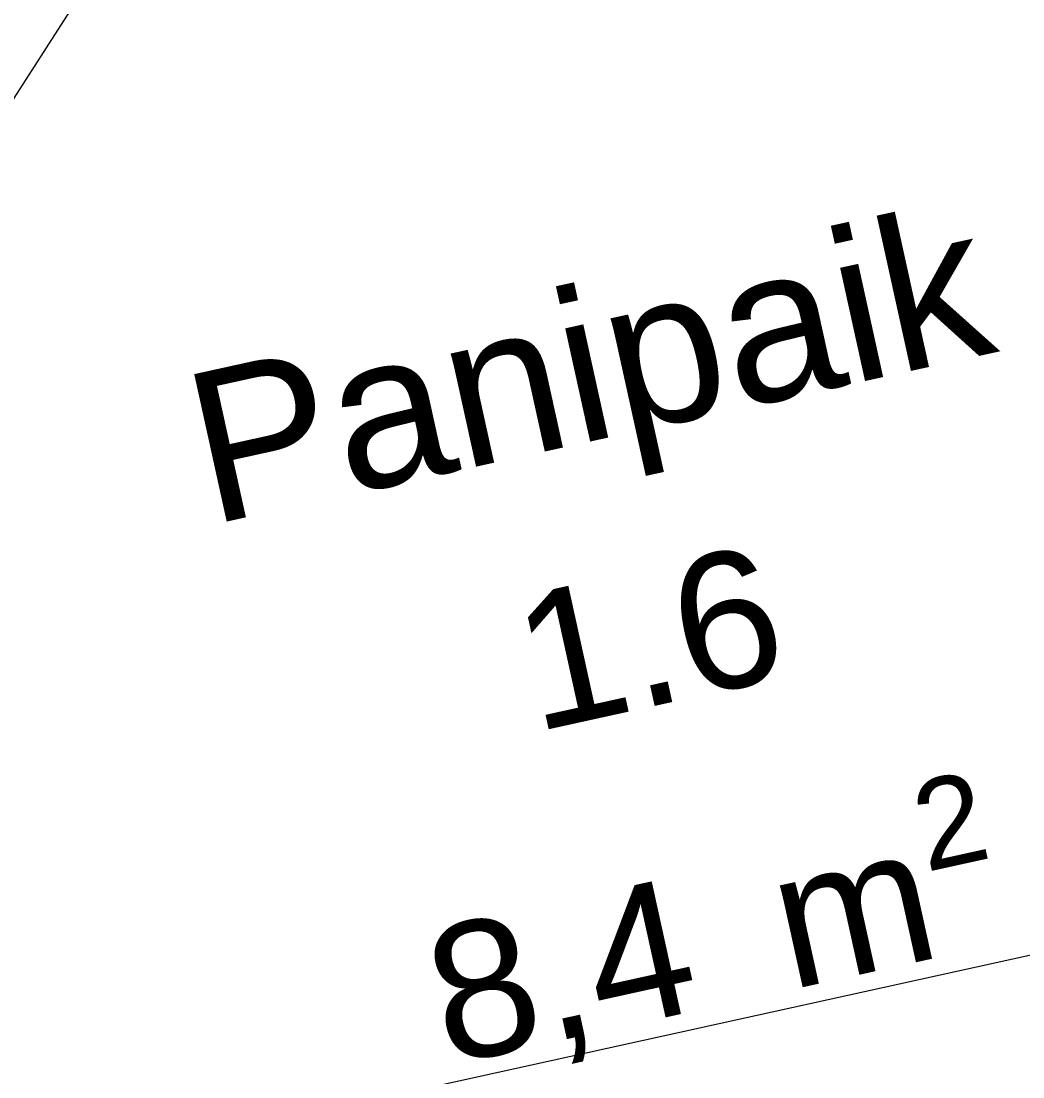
# Model space of a CAD drawing. Header units: millimetres. Extents: x 755110 to 794049, y -116979 to -66610.
# Drawn here: x 778565 to 779892, y -93108 to -91710 of the extents above; entities that cross this region are included whole.
import ezdxf

# ---------------------------------------------------------------- set-up
doc = ezdxf.new("R2010")
doc.units = ezdxf.units.MM
doc.header["$MEASUREMENT"] = 0
for name, color, linetype, lineweight in [('New_2D Drafting - General_Pen_No__1', 7, 'Continuous', 13), ('New_ARCHICAD Zone Stamps_Pen_No__1', 7, 'Continuous', 13), ('New_Dimensioning - General_Pen_No__1', 7, 'Continuous', 13)]:
    doc.layers.add(name, color=color, linetype=linetype, lineweight=lineweight)
doc.layers.add('New_Dimensioning - General', color=7, linetype='Continuous')
doc.styles.add('GENERATED_STYLE_1', font='')
doc.styles.get('GENERATED_STYLE_1').set_extended_font_data('Arial')
doc.dimstyles.new('GENERATED_STYLE__1', dxfattribs={"dimtxt": 200, "dimasz": 95, "dimexe": 0.18, "dimexo": 0.0625, "dimgap": 0, "dimtad": 1, "dimdec": 0, "dimzin": 0, "dimdsep": 46, "dimtxsty": 'GENERATED_STYLE_1', "dimblk": 'ARROWHEAD_2', "dimblk1": 'ARROWHEAD_2', "dimblk2": 'ARROWHEAD_2', "dimcen": 0.09, "dimse1": 1, "dimse2": 1, "dimclrd": 7, "dimclre": 7, "dimclrt": 7, "dimadec": 0, "dimazin": 0, "dimtfac": 1, "dimtdec": 4, "dimtmove": 0, "dimatfit": 3, "dimfxl": 0, "dimtolj": 1, "dimtzin": 0, "dimarcsym": 0})

# ---------------------------------------------------------------- blocks, each defined once
blk = doc.blocks.new('*D140')
at = {"layer": 'New_Dimensioning - General_Pen_No__1', "color": 7, "linetype": 'Continuous', "lineweight": 13}
for p, q in [((779392.3, -89393.6), (779290.9, -89551.3)), ((779277.5, -89505.5), (779405.8, -89439.4)), ((782660.5, -91604.8), (779341.6, -89472.4)), ((782711.2, -91525.9), (782609.8, -91683.6)), ((782596.4, -91637.8), (782724.6, -91571.7))]:
    blk.add_line(p, q, dxfattribs=at)
at = {"layer": 'New_Dimensioning - General_Pen_No__1', "color": 7, "lineweight": 13, "char_height": 200, "attachment_point": 7, "rotation": 327.2801, "style": 'GENERATED_STYLE_1'}
for s, insert in [('\\A1;{\\pql;\\fArial|b0|i0|c0|p34;115}', (779393.6, -89458.3)), ('\\A1;{\\pql;\\fArial|b0|i0|c0|p34;3\xa0945}', (780735, -90320.1))]:
    blk.add_mtext(s, dxfattribs=dict(at, insert=insert))
blk = doc.blocks.new('ARROWHEAD_2')
at = {"color": 0, "linetype": 'Continuous', "lineweight": 0}
for p, q in [((-0.378, -0.655), (0.378, 0.655)), ((0, 0), (-1, 0))]:
    blk.add_line(p, q, dxfattribs=at)
blk = doc.blocks.new('*D141')
at = {"layer": 'New_Dimensioning - General_Pen_No__1', "color": 7, "linetype": 'Continuous', "lineweight": 13}
for p, q in [((779180.7, -89443.4), (779309, -89377.2)), ((779392.3, -89393.6), (779290.9, -89551.3)), ((779341.6, -89472.4), (779244.9, -89410.3)), ((779277.5, -89505.5), (779405.8, -89439.4)), ((782660.5, -91604.8), (779341.6, -89472.4))]:
    blk.add_line(p, q, dxfattribs=at)
blk = doc.blocks.new('*D153')
at = {"layer": 'New_Dimensioning - General_Pen_No__1', "color": 7, "linetype": 'Continuous', "lineweight": 13}
for p, q in [((780487.2, -98283.9), (783351.9, -93825)), ((780454.2, -98219.7), (780520.3, -98348)), ((780566.1, -98334.5), (780408.4, -98233.2)), ((780228.9, -98686), (780487.2, -98283.9)), ((780195.8, -98621.9), (780261.9, -98750.2)), ((780307.7, -98736.7), (780150, -98635.4)), ((780195.8, -98737.5), (780228.9, -98686))]:
    blk.add_line(p, q, dxfattribs=at)
at = {"layer": 'New_Dimensioning - General_Pen_No__1', "color": 7, "lineweight": 13, "insert": (779929.6, -99077.9), "char_height": 200, "attachment_point": 7, "rotation": 57.2802, "style": 'GENERATED_STYLE_1'}
blk.add_mtext('\\A1;{\\pql;\\fArial|b0|i0|c0|p34;478}', dxfattribs=at)
blk = doc.blocks.new('*D154')
at = {"layer": 'New_Dimensioning - General_Pen_No__1', "color": 7, "linetype": 'Continuous', "lineweight": 13}
for p, q in [((783318.8, -93760.9), (783385, -93889.2)), ((780487.2, -98283.9), (783351.9, -93825)), ((780454.2, -98219.7), (780520.3, -98348))]:
    blk.add_line(p, q, dxfattribs=at)
at = {"layer": 'New_Dimensioning - General_Pen_No__1', "color": 7, "lineweight": 13, "char_height": 200, "attachment_point": 7, "rotation": 57.2802, "style": 'GENERATED_STYLE_1'}
for s, insert in [('\\A1;{\\pql;\\fArial|b0|i0|c0|p34;478}', (783052.6, -94216.9)), ('\\A1;{\\pql;\\fArial|b0|i0|c0|p34;5\xa0300}', (781701.1, -96320.5))]:
    blk.add_mtext(s, dxfattribs=dict(at, insert=insert))
blk = doc.blocks.new('*D155')
at = {"layer": 'New_Dimensioning - General_Pen_No__1', "color": 7, "linetype": 'Continuous', "lineweight": 13}
for p, q in [((783643.4, -93487.1), (783577.2, -93358.8)), ((783689.2, -93473.6), (783531.4, -93372.2)), ((783610.3, -93422.9), (783643.3, -93371.5)), ((783351.9, -93825), (783610.3, -93422.9)), ((783318.8, -93760.9), (783385, -93889.2)), ((783430.8, -93875.7), (783273, -93774.4)), ((780487.2, -98283.9), (783351.9, -93825))]:
    blk.add_line(p, q, dxfattribs=at)
blk = doc.blocks.new('*D168')
at = {"layer": 'New_Dimensioning - General_Pen_No__1', "color": 7, "linetype": 'Continuous', "lineweight": 13}
for p, q in [((779220.6, -93711), (779207.5, -93651.3)), ((779312.2, -93690.8), (779129.1, -93731.2)), ((779289.4, -93732.8), (779151.8, -93689.2)), ((781306.9, -103184), (779220.6, -93711)), ((781238.1, -103162.2), (781375.7, -103205.8))]:
    blk.add_line(p, q, dxfattribs=at)
at = {"layer": 'New_Dimensioning - General_Pen_No__1', "color": 7, "lineweight": 13, "insert": (780298.2, -98790), "char_height": 200, "attachment_point": 7, "rotation": 102.42, "style": 'GENERATED_STYLE_1'}
blk.add_mtext('\\A1;{\\pql;\\fArial|b0|i0|c0|p34;9\xa0700}', dxfattribs=at)
blk = doc.blocks.new('*D226')
at = {"layer": 'New_Dimensioning - General_Pen_No__1', "color": 7, "linetype": 'Continuous', "lineweight": 13}
for p, q in [((774496.7, -85884.3), (770416.3, -83262.7)), ((774547.4, -85805.4), (774446, -85963.1)), ((774432.6, -85917.3), (774560.9, -85851.2)), ((784142, -92081.1), (774496.7, -85884.3)), ((784192.7, -92002.3), (784091.3, -92160)), ((784077.9, -92114.2), (784206.1, -92048.1)), ((784193.4, -92114.2), (784142, -92081.1))]:
    blk.add_line(p, q, dxfattribs=at)
at = {"layer": 'New_Dimensioning - General_Pen_No__1', "color": 7, "lineweight": 13, "insert": (778997.9, -88728.6), "char_height": 200, "attachment_point": 7, "rotation": 327.2801, "style": 'GENERATED_STYLE_1'}
blk.add_mtext('\\A1;{\\pql;\\fArial|b0|i0|c0|p34;11\xa0464}', dxfattribs=at)

msp = doc.modelspace()

# ---------------------------------------------------------------- linework, layer by layer
at = {"layer": 'New_2D Drafting - General_Pen_No__1', "color": 7, "linetype": 'Continuous', "lineweight": 13}
for points in [[(779041.5, -91055.1), (778218.1, -92336.7)], [(777599, -93453.8), (781254.1, -92648.8), (781332.3, -92527)]]:
    msp.add_lwpolyline(points, dxfattribs=at)

# ---------------------------------------------------------------- texts
at = {"layer": 'New_ARCHICAD Zone Stamps_Pen_No__1', "color": 7, "lineweight": 13, "attachment_point": 2, "rotation": 12.42, "style": 'GENERATED_STYLE_1'}
for s, insert, char_height in [('\\A1;{\\pqc;\\pt0;\\fArial|b0|i0|c0|p34;}', (779797.4, -91909.6), 200), ('\\A1;{\\pqc;\\pt0;\\fArial|b0|i0|c0|p34;Panipaik}', (779295.6, -92066.9), 200), ('\\A1;{\\pqc;\\pt0;\\fArial|b0|i0|c0|p34;}', (779535.7, -92361.4), 180), ('\\A1;{\\pqc;\\pt0;\\fArial|b0|i0|c0|p34;1.6}', (779377.4, -92438.4), 180), ('\\A1;{\\pqc;\\pt0,100;\\fArial|b0|i0|c0|p34;8,4\\fArial|b0|i0|c0|p34;\\A1{\\H.66x;\\S^  ;}\\fArial|b0|i0|c0|p34; m\\fArial|b0|i0|c0|p34;\\A1{\\H.66x;\\S2^  ;}}', (779453.5, -92783.7), 180), ('\\A1;{\\pqc;\\pt0;\\fArial|b0|i0|c0|p34;}', (779099.3, -92819.6), 180)]:
    msp.add_mtext(s, dxfattribs=dict(at, insert=insert, char_height=char_height))

# ---------------------------------------------------------------- dimensions: what is measured, and where the dimension line sits
at = {"layer": 'New_Dimensioning - General', "color": 7, "linetype": 'Continuous', "lineweight": 13}
for base, p1, p2, angle, picture, middle, turn in [((783610.3, -93422.9), (762165.8, -80213.5), (762022, -79553), 57.2802, '*D155', (783092.1, -93970.4), 57.2802), ((783351.9, -93825), (763105.3, -87116.4), (762165.8, -80213.5), 57.2802, '*D154', (781802.6, -95977.5), 57.2802), ((774496.7, -85884.3), (784064.2, -92202.3), (773473.1, -87477.6), 147.2801, '*D226', (779405.1, -88871.4), 327.2801), ((780487.2, -98283.9), (762846.9, -87518.5), (763105.3, -87116.4), 57.2802, '*D153', (779969.1, -98831.4), 57.2802), ((779341.6, -89472.4), (781853.1, -92861.5), (777387.1, -92514.6), 147.2801, '*D140', (781078.1, -90421.7), 327.2801), ((779244.9, -89410.3), (777387.1, -92514.6), (778437.4, -90667), 147.2801, '*D141', (779640.1, -89497.8), 327.2801), ((779220.6, -93711), (780896.8, -103274.3), (784179.1, -92619), 102.42, '*D168', (780126.7, -98476.1), 102.42)]:
    dim = msp.add_linear_dim(base=base, p1=p1, p2=p2, angle=angle, dimstyle='GENERATED_STYLE__1', dxfattribs=at)
    dim.commit()
    dim.dimension.update_dxf_attribs({"geometry": picture, "text_midpoint": middle, "dimtype": 160, "text_rotation": turn})

doc.saveas('drawing.dxf')
